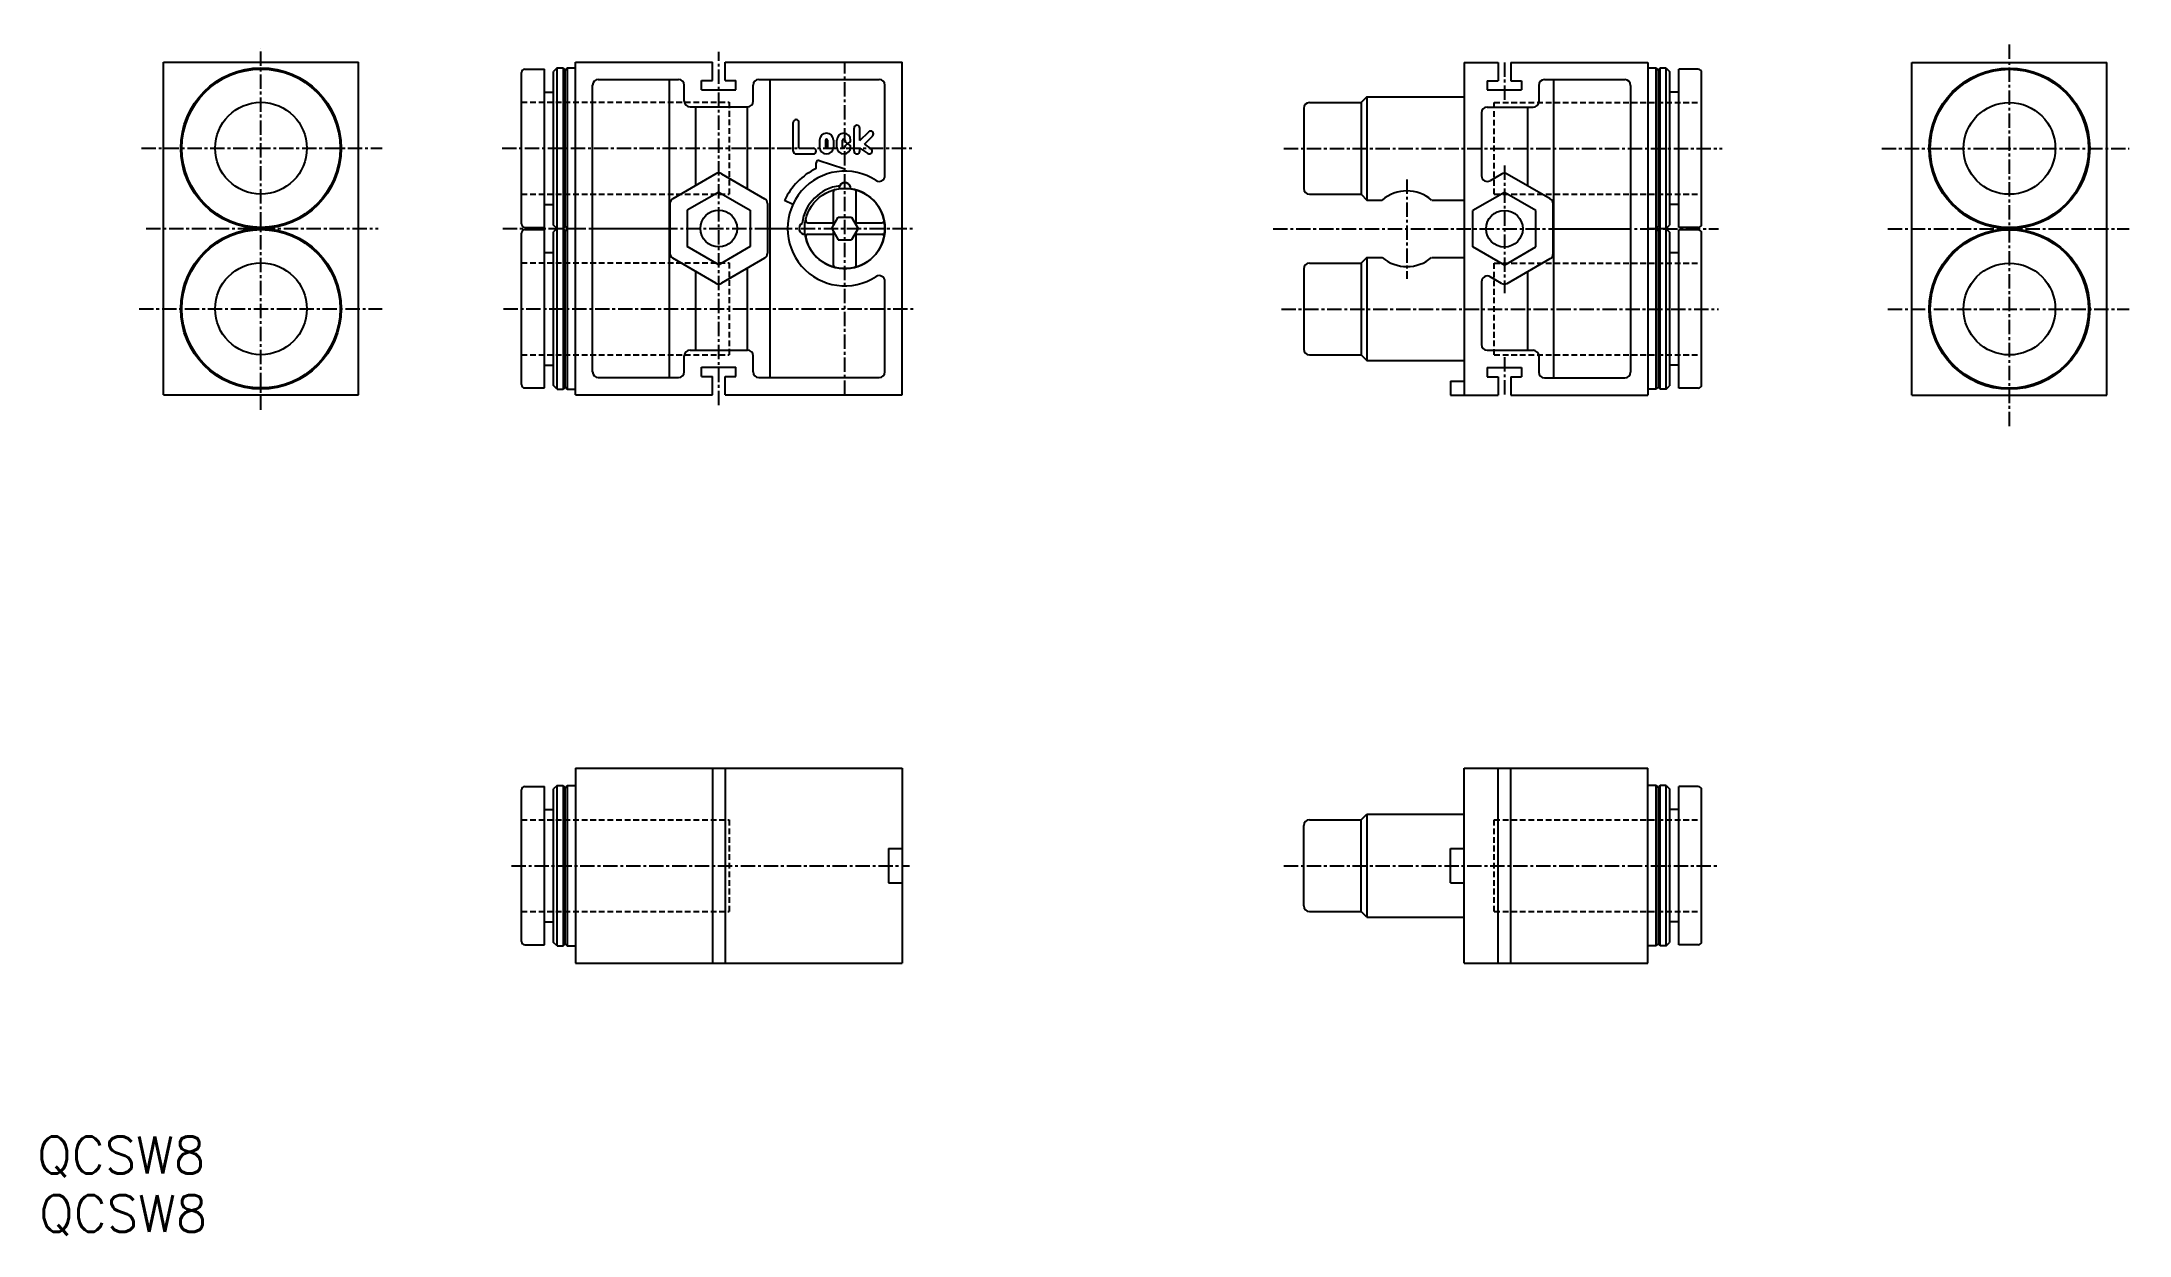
# Model space of a CAD drawing. Extents: x 24 to 206, y -11 to 93.
import ezdxf

# ---------------------------------------------------------------- set-up
doc = ezdxf.new("R2010")
doc.units = 0
doc.linetypes.add('CENTER', pattern=[2, 1.25, -0.25, 0.25, -0.25])
doc.linetypes.add('DASHED', pattern=[0.75, 0.5, -0.25])
doc.layers.get('0').update_dxf_attribs({"linetype": 'CONTINUOUS'})
doc.layers.add('CENTER', color=1, linetype='CENTER')
doc.styles.get("Standard").update_dxf_attribs({"font": 'txt.shx'})

msp = doc.modelspace()

# ---------------------------------------------------------------- linework, layer by layer
at = {"color": 7, "linetype": 'CONTINUOUS'}
for p, q in [((34.46, 62.49), (34.46, 91.49)), ((34.46, 91.49), (51.46, 91.49)), ((51.46, 62.49), (51.46, 91.49)), ((70.38, 62.49), (70.38, 91.49)), ((70.38, 91.49), (82.33, 91.49)), ((82.33, 89.89), (82.33, 91.49)), ((83.43, 91.49), (98.88, 91.49)), ((83.43, 89.89), (83.43, 91.49)), ((98.88, 62.49), (98.88, 91.49)), ((147.9, 91.47), (150.85, 91.47)), ((147.9, 91.47), (147.9, 62.47)), ((150.85, 91.47), (150.85, 89.87)), ((151.95, 91.47), (163.9, 91.47)), ((151.95, 91.47), (151.95, 89.87)), ((163.9, 91.47), (163.9, 62.47)), ((186.94, 62.47), (186.94, 91.47)), ((186.94, 91.47), (203.94, 91.47)), ((203.94, 62.47), (203.94, 91.47)), ((65.68, 77.39), (65.68, 90.59)), ((65.98, 90.89), (67.68, 90.89)), ((67.68, 77.09), (67.68, 90.89)), ((68.78, 90.99), (68.48, 90.69)), ((68.48, 77.29), (68.48, 90.69)), ((68.78, 90.99), (69.31, 90.99)), ((68.78, 76.99), (68.78, 90.99)), ((69.31, 90.99), (69.31, 76.99)), ((69.31, 90.99), (69.48, 90.79)), ((69.48, 90.79), (69.66, 90.99)), ((69.48, 77.19), (69.48, 90.79)), ((69.66, 90.99), (70.38, 90.99)), ((69.66, 90.99), (69.66, 76.99)), ((71.88, 64.49), (71.88, 89.49)), ((72.38, 89.99), (79.38, 89.99)), ((78.58, 63.99), (78.58, 89.99)), ((79.88, 88.09), (79.88, 89.49)), ((81.38, 89.09), (81.38, 89.89)), ((81.38, 89.89), (82.33, 89.89)), ((83.43, 89.89), (84.38, 89.89)), ((84.38, 89.09), (84.38, 89.89)), ((85.88, 88.09), (85.88, 89.49)), ((86.38, 89.99), (96.88, 89.99)), ((87.38, 63.99), (87.38, 89.99)), ((97.38, 81.6), (97.38, 89.49)), ((149.9, 89.87), (150.85, 89.87)), ((149.9, 89.87), (149.9, 89.07)), ((151.95, 89.87), (152.9, 89.87)), ((152.9, 89.87), (152.9, 89.07)), ((154.4, 89.47), (154.4, 88.07)), ((154.9, 89.97), (161.9, 89.97)), ((155.7, 63.97), (155.7, 89.97)), ((162.4, 89.47), (162.4, 64.47)), ((164.63, 90.97), (163.9, 90.97)), ((164.63, 76.97), (164.63, 90.97)), ((164.8, 90.77), (164.63, 90.97)), ((164.98, 90.97), (164.8, 90.77)), ((164.8, 90.77), (164.8, 77.17)), ((165.5, 90.97), (164.98, 90.97)), ((164.98, 76.97), (164.98, 90.97)), ((165.5, 76.97), (165.5, 90.97)), ((165.5, 90.97), (165.8, 90.67)), ((165.8, 90.67), (165.8, 77.27)), ((168.3, 90.87), (166.6, 90.87)), ((166.6, 77.07), (166.6, 90.87)), ((168.6, 77.37), (168.6, 90.57)), ((67.68, 88.89), (68.48, 88.89)), ((80.38, 87.59), (85.38, 87.59)), ((80.88, 80.75), (80.88, 87.59)), ((81.38, 89.09), (84.38, 89.09)), ((85.38, 80.46), (85.38, 87.59)), ((133.9, 87.47), (133.9, 80.47)), ((134.4, 87.97), (138.9, 87.97)), ((139.4, 88.47), (138.9, 87.97)), ((138.9, 87.97), (138.9, 79.97)), ((139.4, 88.47), (139.4, 79.47)), ((139.4, 88.47), (147.9, 88.47)), ((149.9, 89.07), (152.9, 89.07)), ((149.9, 87.57), (153.9, 87.57)), ((153.4, 87.57), (153.4, 80.72)), ((166.6, 88.87), (165.8, 88.87)), ((89.38, 83.74), (89.38, 86.24)), ((89.88, 83.99), (89.88, 86.24)), ((94.68, 83.74), (94.68, 85.74)), ((95.18, 84.65), (95.18, 85.74)), ((149.4, 87.07), (149.4, 81.59)), ((89.88, 83.99), (91.13, 83.99)), ((91.68, 84.69), (91.68, 84.09)), ((92.18, 84.69), (92.18, 84.09)), ((92.38, 84.69), (92.38, 84.09)), ((92.88, 84.69), (92.88, 84.09)), ((93.18, 84.09), (93.18, 84.69)), ((93.68, 84.09), (93.68, 84.69)), ((95.18, 84.65), (95.96, 85.42)), ((95.18, 83.99), (95.87, 83.54)), ((95.18, 83.74), (95.18, 83.99)), ((95.58, 84.33), (96.31, 85.07)), ((95.58, 84.33), (96.15, 83.95)), ((89.63, 83.49), (91.13, 83.49)), ((91.38, 82.23), (91.38, 82.72)), ((91.64, 82.91), (93.8, 82.22)), ((82.63, 81.76), (78.88, 79.59)), ((82.88, 80.17), (80.13, 78.58)), ((82.88, 80.17), (85.63, 78.58)), ((83.13, 81.76), (86.88, 79.59)), ((92.88, 77.26), (92.88, 80.2)), ((94.88, 77.26), (94.88, 80.2)), ((151.4, 80.14), (148.65, 78.56)), ((151.15, 81.73), (150.15, 81.15)), ((154.15, 78.56), (151.4, 80.14)), ((155.4, 79.57), (151.65, 81.73)), ((67.68, 79.09), (68.48, 79.09)), ((78.63, 79.16), (78.63, 74.83)), ((80.13, 78.58), (80.13, 75.41)), ((85.63, 78.58), (85.63, 75.41)), ((87.13, 79.16), (87.13, 74.83)), ((88.63, 79.45), (89.35, 79.11)), ((134.4, 79.97), (138.9, 79.97)), ((138.9, 79.97), (139.4, 79.47)), ((139.4, 79.47), (140.75, 79.47)), ((145.06, 79.47), (147.9, 79.47)), ((148.65, 75.38), (148.65, 78.56)), ((154.15, 75.38), (154.15, 78.56)), ((155.65, 74.8), (155.65, 79.13)), ((166.6, 79.07), (165.8, 79.07)), ((65.68, 63.39), (65.68, 76.59)), ((65.98, 77.09), (67.68, 77.09)), ((65.98, 76.89), (67.68, 76.89)), ((67.68, 63.09), (67.68, 76.89)), ((68.78, 76.99), (68.48, 77.29)), ((68.78, 76.99), (68.48, 76.69)), ((68.48, 63.29), (68.48, 76.69)), ((68.78, 62.99), (68.78, 76.99)), ((68.78, 76.99), (69.31, 76.99)), ((69.31, 76.99), (69.48, 77.19)), ((69.31, 76.99), (69.48, 76.79)), ((69.31, 76.99), (69.31, 62.99)), ((69.48, 77.19), (69.66, 76.99)), ((69.48, 76.79), (69.66, 76.99)), ((69.48, 63.19), (69.48, 76.79)), ((69.66, 76.99), (69.66, 62.99)), ((69.66, 76.99), (70.38, 76.99)), ((71.88, 76.99), (78.58, 76.99)), ((87.38, 76.99), (88.88, 76.99)), ((90.66, 77.49), (92.88, 77.49)), ((90.66, 76.49), (92.88, 76.49)), ((92.73, 76.99), (93.31, 77.99)), ((92.73, 76.99), (93.31, 75.99)), ((92.88, 73.79), (92.88, 76.73)), ((93.31, 77.99), (94.46, 77.99)), ((94.46, 77.99), (95.04, 76.99)), ((95.04, 76.99), (94.46, 75.99)), ((94.88, 77.49), (97.11, 77.49)), ((94.88, 73.79), (94.88, 76.73)), ((94.88, 76.49), (97.11, 76.49)), ((155.65, 76.97), (162.4, 76.97)), ((164.63, 76.97), (163.9, 76.97)), ((164.8, 77.17), (164.63, 76.97)), ((164.63, 62.97), (164.63, 76.97)), ((164.8, 76.77), (164.63, 76.97)), ((164.98, 76.97), (164.8, 77.17)), ((164.98, 76.97), (164.8, 76.77)), ((164.8, 76.77), (164.8, 63.17)), ((164.98, 62.97), (164.98, 76.97)), ((165.5, 76.97), (164.98, 76.97)), ((165.5, 76.97), (165.8, 77.27)), ((165.5, 62.97), (165.5, 76.97)), ((165.5, 76.97), (165.8, 76.67)), ((165.8, 76.67), (165.8, 63.27)), ((168.3, 77.07), (166.6, 77.07)), ((168.3, 76.87), (166.6, 76.87)), ((166.6, 63.07), (166.6, 76.87)), ((168.6, 63.37), (168.6, 76.57)), ((67.68, 74.89), (68.48, 74.89)), ((82.88, 73.82), (80.13, 75.41)), ((85.63, 75.41), (82.88, 73.82)), ((93.31, 75.99), (94.46, 75.99)), ((151.4, 73.79), (148.65, 75.38)), ((151.4, 73.79), (154.15, 75.38)), ((166.6, 74.87), (165.8, 74.87)), ((82.63, 72.23), (78.88, 74.4)), ((80.88, 66.39), (80.88, 73.24)), ((86.88, 74.4), (83.13, 72.23)), ((85.38, 66.39), (85.38, 73.53)), ((133.9, 73.47), (133.9, 66.47)), ((134.4, 73.97), (138.9, 73.97)), ((139.4, 74.47), (138.9, 73.97)), ((138.9, 73.97), (138.9, 65.97)), ((139.4, 74.47), (139.4, 65.47)), ((139.4, 74.47), (140.75, 74.47)), ((145.06, 74.47), (147.9, 74.47)), ((151.65, 72.2), (155.4, 74.37)), ((153.4, 73.21), (153.4, 66.37)), ((97.38, 64.49), (97.38, 72.38)), ((149.4, 72.35), (149.4, 66.87)), ((151.15, 72.2), (150.15, 72.78)), ((79.88, 64.49), (79.88, 65.89)), ((80.38, 66.39), (85.38, 66.39)), ((85.88, 64.49), (85.88, 65.89)), ((134.4, 65.97), (138.9, 65.97)), ((138.9, 65.97), (139.4, 65.47)), ((149.9, 66.37), (153.9, 66.37)), ((154.4, 65.87), (154.4, 64.47)), ((67.68, 65.09), (68.48, 65.09)), ((72.38, 63.99), (79.38, 63.99)), ((81.38, 64.89), (84.38, 64.89)), ((81.38, 64.09), (81.38, 64.89)), ((81.38, 64.09), (82.33, 64.09)), ((82.33, 62.49), (82.33, 64.09)), ((83.43, 64.09), (84.38, 64.09)), ((83.43, 62.49), (83.43, 64.09)), ((84.38, 64.09), (84.38, 64.89)), ((86.38, 63.99), (96.88, 63.99)), ((139.4, 65.47), (147.9, 65.47)), ((149.9, 64.87), (149.9, 64.07)), ((149.9, 64.87), (152.9, 64.87)), ((149.9, 64.07), (150.85, 64.07)), ((150.85, 64.07), (150.85, 62.47)), ((151.95, 64.07), (152.9, 64.07)), ((151.95, 64.07), (151.95, 62.47)), ((152.9, 64.87), (152.9, 64.07)), ((154.9, 63.97), (161.9, 63.97)), ((166.6, 65.07), (165.8, 65.07)), ((34.46, 62.49), (51.46, 62.49)), ((65.98, 63.09), (67.68, 63.09)), ((68.78, 62.99), (68.48, 63.29)), ((68.78, 62.99), (69.31, 62.99)), ((69.31, 62.99), (69.48, 63.19)), ((69.48, 63.19), (69.66, 62.99)), ((69.66, 62.99), (70.38, 62.99)), ((70.38, 62.49), (82.33, 62.49)), ((83.43, 62.49), (98.88, 62.49)), ((146.7, 63.67), (147.9, 63.67)), ((146.7, 63.67), (146.7, 62.47)), ((146.7, 62.47), (150.85, 62.47)), ((151.95, 62.47), (163.9, 62.47)), ((164.63, 62.97), (163.9, 62.97)), ((164.8, 63.17), (164.63, 62.97)), ((164.98, 62.97), (164.8, 63.17)), ((165.5, 62.97), (164.98, 62.97)), ((165.5, 62.97), (165.8, 63.27)), ((168.3, 63.07), (166.6, 63.07)), ((186.94, 62.47), (203.94, 62.47)), ((70.38, 29.94), (98.88, 29.94)), ((70.38, 29.94), (98.88, 29.94)), ((70.38, 29.94), (70.38, 12.94)), ((82.33, 29.94), (82.33, 12.94)), ((83.43, 29.94), (83.43, 12.94)), ((98.88, 29.94), (98.88, 12.94)), ((147.9, 12.94), (147.9, 29.94)), ((147.9, 29.94), (163.9, 29.94)), ((150.85, 12.94), (150.85, 29.94)), ((151.95, 12.94), (151.95, 29.94)), ((163.9, 12.94), (163.9, 29.94)), ((65.68, 14.84), (65.68, 28.04)), ((65.98, 28.34), (67.68, 28.34)), ((67.68, 14.54), (67.68, 28.34)), ((68.78, 28.44), (68.48, 28.14)), ((68.48, 14.74), (68.48, 28.14)), ((68.78, 28.44), (69.31, 28.44)), ((68.78, 14.44), (68.78, 28.44)), ((69.31, 28.44), (69.31, 14.44)), ((69.31, 28.44), (69.48, 28.24)), ((69.48, 28.24), (69.66, 28.44)), ((69.48, 14.64), (69.48, 28.24)), ((69.66, 28.44), (70.38, 28.44)), ((69.66, 28.44), (69.66, 14.44)), ((164.63, 28.44), (163.9, 28.44)), ((164.63, 14.44), (164.63, 28.44)), ((164.8, 28.24), (164.63, 28.44)), ((164.98, 28.44), (164.8, 28.24)), ((164.8, 28.24), (164.8, 14.64)), ((164.98, 14.44), (164.98, 28.44)), ((165.5, 28.44), (164.98, 28.44)), ((165.5, 14.44), (165.5, 28.44)), ((165.5, 28.44), (165.8, 28.14)), ((165.8, 28.14), (165.8, 14.74)), ((168.3, 28.34), (166.6, 28.34)), ((166.6, 14.54), (166.6, 28.34)), ((168.6, 14.84), (168.6, 28.04)), ((67.68, 26.34), (68.48, 26.34)), ((138.9, 25.44), (139.4, 25.94)), ((139.4, 25.94), (139.4, 16.94)), ((139.4, 25.94), (147.9, 25.94)), ((166.6, 26.34), (165.8, 26.34)), ((133.9, 17.94), (133.9, 24.94)), ((134.4, 25.44), (138.9, 25.44)), ((138.9, 17.44), (138.9, 25.44)), ((97.68, 22.94), (97.68, 19.94)), ((97.68, 22.94), (98.88, 22.94)), ((146.7, 19.94), (146.7, 22.94)), ((146.7, 22.94), (147.9, 22.94)), ((97.68, 19.94), (98.88, 19.94)), ((146.7, 19.94), (147.9, 19.94)), ((67.68, 16.54), (68.48, 16.54)), ((134.4, 17.44), (138.9, 17.44)), ((139.4, 16.94), (138.9, 17.44)), ((139.4, 16.94), (147.9, 16.94)), ((166.6, 16.54), (165.8, 16.54)), ((68.78, 14.44), (68.48, 14.74)), ((69.31, 14.44), (69.48, 14.64)), ((69.48, 14.64), (69.66, 14.44)), ((164.8, 14.64), (164.63, 14.44)), ((164.98, 14.44), (164.8, 14.64)), ((165.5, 14.44), (165.8, 14.74)), ((65.98, 14.54), (67.68, 14.54)), ((68.78, 14.44), (69.31, 14.44)), ((69.66, 14.44), (70.38, 14.44)), ((70.38, 12.94), (98.88, 12.94)), ((70.38, 12.94), (98.88, 12.94)), ((147.9, 12.94), (163.9, 12.94)), ((164.63, 14.44), (163.9, 14.44)), ((165.5, 14.44), (164.98, 14.44)), ((168.3, 14.54), (166.6, 14.54))]:
    msp.add_line(p, q, dxfattribs=at)
at = {"color": 3, "linetype": 'DASHED'}
for p, q in [((65.68, 87.99), (83.78, 87.99)), ((83.78, 87.99), (83.78, 79.99)), ((150.5, 79.97), (150.5, 87.97)), ((150.5, 87.97), (168.6, 87.97)), ((65.68, 79.99), (83.78, 79.99)), ((150.5, 79.97), (168.6, 79.97)), ((65.68, 73.99), (83.78, 73.99)), ((83.78, 73.99), (83.78, 65.99)), ((150.5, 73.97), (168.6, 73.97)), ((150.5, 65.97), (150.5, 73.97)), ((65.68, 65.99), (83.78, 65.99)), ((150.5, 65.97), (168.6, 65.97)), ((65.68, 25.44), (83.78, 25.44)), ((83.78, 25.44), (83.78, 17.44)), ((150.5, 25.44), (168.6, 25.44)), ((150.5, 17.44), (150.5, 25.44)), ((65.68, 17.44), (83.78, 17.44)), ((150.5, 17.44), (168.6, 17.44))]:
    msp.add_line(p, q, dxfattribs=at)
at = {"color": 7, "linetype": 'CONTINUOUS'}
for centre, radius in [((42.96, 83.99), 7), ((42.96, 83.99), 6.9), ((195.44, 83.97), 7), ((195.44, 83.97), 6.9), ((42.96, 83.99), 4), ((195.44, 83.97), 4), ((93.88, 76.99), 3.5), ((82.88, 76.99), 1.6), ((151.4, 76.97), 1.6), ((42.96, 69.99), 7), ((42.96, 69.99), 6.9), ((195.44, 69.97), 7), ((195.44, 69.97), 6.9), ((42.96, 69.99), 4), ((195.44, 69.97), 4)]:
    msp.add_circle(centre, radius, dxfattribs=at)
for centre, radius, start, end in [((65.98, 90.59), 0.3, 90, 180), ((72.38, 89.49), 0.5, 90, 180), ((79.38, 89.49), 0.5, 0, 90), ((86.38, 89.49), 0.5, 90, 180), ((96.88, 89.49), 0.5, 0, 90), ((154.9, 89.47), 0.5, 90, 180), ((161.9, 89.47), 0.5, 0, 90), ((168.3, 90.57), 0.3, 0, 90), ((80.38, 88.09), 0.5, 180, 270), ((85.38, 88.09), 0.5, 270, 0), ((134.4, 87.47), 0.5, 90, 180), ((149.9, 87.07), 0.5, 90, 180), ((153.9, 88.07), 0.5, 270, 0), ((89.63, 86.24), 0.25, 0, 180), ((94.93, 85.74), 0.25, 0, 180), ((89.63, 83.74), 0.25, 180, 270), ((91.13, 83.74), 0.25, 270, 90), ((92.28, 84.69), 0.6, 0, 180), ((92.28, 84.09), 0.6, 180, 0), ((92.28, 84.69), 0.1, 0, 180), ((92.28, 84.09), 0.1, 180, 0), ((93.78, 84.69), 0.6, 0, 180), ((93.78, 84.09), 0.6, 180, 0), ((93.78, 84.69), 0.1, 0, 180), ((93.78, 84.09), 0.1, 180, 0), ((94.13, 84.69), 0.25, 180, 0), ((94.13, 84.09), 0.25, 0, 180), ((94.93, 83.74), 0.25, 180, 0), ((96.01, 83.74), 0.25, 236.3099, 56.3099), ((96.13, 85.24), 0.25, 315, 135), ((93.88, 76.99), 5.8, 115.5332, 155), ((93.88, 76.99), 5, 56.9443, 303.0557), ((91.58, 82.72), 0.2, 72.2554, 180), ((93.77, 82.11), 0.116, 271.3033, 72.2552), ((82.88, 81.32), 0.5, 60, 120), ((93.88, 76.99), 3.75, 96.8522, 173.1478), ((93.88, 76.99), 3.5, 188.1921, 81.8079), ((93.08, 80.2), 0.2, 104.0296, 180), ((93.88, 80.49), 0.5, 355.9039, 184.0961), ((93.88, 80.49), 0.5, 355.9039, 153.4852), ((94.68, 80.2), 0.2, 0, 75.9703), ((96.88, 81.6), 0.5, 236.9443, 0), ((134.4, 80.47), 0.5, 180, 270), ((142.9, 76.97), 3.3, 49.2509, 130.7491), ((149.9, 81.59), 0.5, 180, 300), ((151.4, 81.3), 0.5, 60, 120), ((79.13, 79.16), 0.5, 120, 180), ((86.63, 79.16), 0.5, 0, 60), ((155.15, 79.13), 0.5, 0, 60), ((65.98, 77.39), 0.3, 180, 270), ((65.98, 76.59), 0.3, 90, 180), ((90.38, 76.99), 0.5, 116.5148, 274.096), ((90.66, 77.69), 0.2, 167.7533, 270), ((90.66, 76.29), 0.2, 90, 192.2467), ((97.11, 77.69), 0.2, 270, 12.2467), ((97.11, 76.29), 0.2, 347.7533, 90), ((168.3, 77.37), 0.3, 270, 0), ((168.3, 76.57), 0.3, 0, 90), ((79.13, 74.83), 0.5, 180, 240), ((86.63, 74.83), 0.5, 300, 0), ((155.15, 74.8), 0.5, 300, 0), ((93.08, 73.79), 0.2, 180, 255.9703), ((94.68, 73.79), 0.2, 284.0297, 0), ((96.88, 72.38), 0.5, 0, 123.0557), ((134.4, 73.47), 0.5, 90, 180), ((142.9, 76.97), 3.3, 229.2509, 310.749), ((149.9, 72.35), 0.5, 60, 180), ((82.88, 72.66), 0.5, 240, 300), ((151.4, 72.64), 0.5, 240, 300), ((80.38, 65.89), 0.5, 90, 180), ((85.38, 65.89), 0.5, 0, 90), ((134.4, 66.47), 0.5, 180, 270), ((149.9, 66.87), 0.5, 180, 270), ((153.9, 65.87), 0.5, 0, 90), ((72.38, 64.49), 0.5, 180, 270), ((79.38, 64.49), 0.5, 270, 0), ((86.38, 64.49), 0.5, 180, 270), ((96.88, 64.49), 0.5, 270, 0), ((154.9, 64.47), 0.5, 180, 270), ((161.9, 64.47), 0.5, 270, 0), ((65.98, 63.39), 0.3, 180, 270), ((168.3, 63.37), 0.3, 270, 0), ((65.98, 28.04), 0.3, 90, 180), ((168.3, 28.04), 0.3, 0, 90), ((134.4, 24.94), 0.5, 90, 180), ((134.4, 17.94), 0.5, 180, 270), ((65.98, 14.84), 0.3, 180, 270), ((168.3, 14.84), 0.3, 270, 0)]:
    msp.add_arc(centre, radius, start, end, dxfattribs=at)
at = {"layer": 'CENTER', "color": 1, "linetype": 'CENTER'}
for p, q in [((195.44, 59.77), (195.44, 93.27)), ((42.96, 61.17), (42.96, 92.68)), ((82.88, 61.6), (82.88, 92.39)), ((93.88, 62.49), (93.88, 91.49)), ((151.4, 91.47), (151.4, 88.22)), ((32.54, 83.99), (53.52, 83.99)), ((63.98, 83.99), (99.97, 83.99)), ((132.16, 83.97), (170.39, 83.97)), ((184.31, 83.97), (205.89, 83.97)), ((151.4, 82.47), (151.4, 71.36)), ((142.9, 81.26), (142.9, 72.6)), ((32.94, 76.99), (53.17, 76.99)), ((64.04, 76.99), (99.91, 76.99)), ((131.23, 76.97), (170.07, 76.97)), ((184.84, 76.97), (205.89, 76.97)), ((32.33, 69.99), (53.52, 69.99)), ((64.1, 69.99), (99.97, 69.99)), ((131.95, 69.97), (170.07, 69.97)), ((184.84, 69.97), (205.89, 69.97)), ((151.4, 65.77), (151.4, 62.47)), ((64.81, 21.44), (99.51, 21.44)), ((132.16, 21.44), (170.07, 21.44))]:
    msp.add_line(p, q, dxfattribs=at)

# ---------------------------------------------------------------- texts
at = {"color": 7, "linetype": 'CONTINUOUS'}
for p in [(23.43, -5.38), (23.61, -10.47)]:
    msp.add_text('QCSW8', height=3.2, dxfattribs=at).set_placement(p)

doc.saveas('drawing.dxf')
